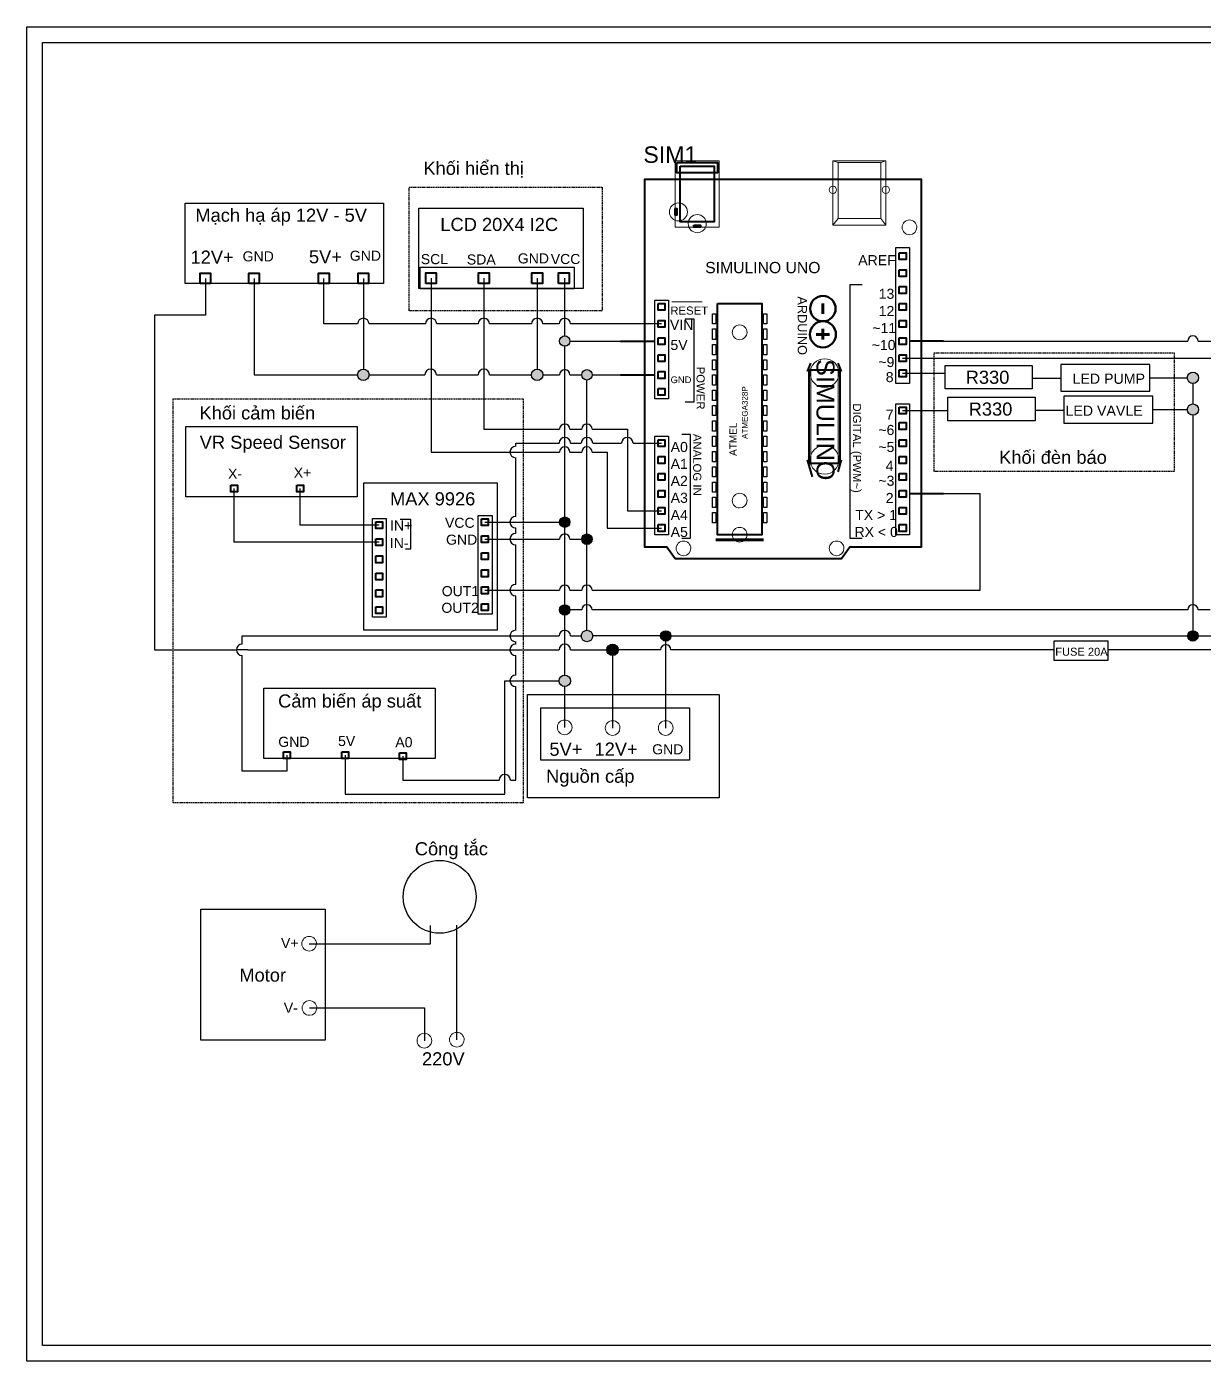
# Model space of a CAD drawing. Header units: millimetres. Extents: x 2941 to 39711, y -9887 to 8247.
# Drawn here: x 15750 to 22018, y -9527 to -2427 of the extents above; entities that cross this region are included whole.
import ezdxf

# ---------------------------------------------------------------- set-up
doc = ezdxf.new("R2010")
doc.units = ezdxf.units.MM
doc.linetypes.add('ACISOTGL', pattern=[3, 2, -1])
doc.linetypes.add('HIDDEN', pattern=[9.525, 6.35, -3.175])
doc.layers.add('AM_0', color=7, linetype='Continuous', lineweight=50)
doc.layers.add('PDF3_Geometry', color=7, linetype='Continuous')
doc.layers.add('PDF3_Text', color=7, linetype='Continuous')
doc.styles.add('PDF Arial', font='arial.ttf')
doc.styles.get("Standard").update_dxf_attribs({"font": 'arial.ttf'})

msp = doc.modelspace()

# ---------------------------------------------------------------- hatches: boundary and pattern name
h = msp.add_hatch(color=256)
h.dxf.hatch_style = 1
h.paths.add_polyline_path([(17572.3, -4278.9, 1), (17511.6, -4278.9, 1)])
h.paths.add_polyline_path([(18436.6, -4278.9, 1), (18497.4, -4278.9, 1)])
h.paths.add_polyline_path([(17452.5, -3701.1), (17645.3, -3701.1), (17645.3, -3590.9), (17452.5, -3590.9)], flags=9)
h.paths.add_polyline_path([(16882.1, -3704.4), (17074.9, -3704.4), (17074.9, -3594.2), (16882.1, -3594.2)], flags=9)
h.paths.add_polyline_path([(17230.9, -3723.7), (17441.5, -3723.7), (17441.5, -3580.2), (17230.9, -3580.2)], flags=9)
h.paths.add_polyline_path([(16594.3, -3725.9), (16858.9, -3725.9), (16858.9, -3582.4), (16594.3, -3582.4)], flags=9)
h.paths.add_polyline_path([(16623.3, -3502.9), (17571.6, -3502.9), (17571.6, -3359.4), (16623.3, -3359.4)], flags=9)
h.paths.add_polyline_path([(19160.2, -4068.9), (19311.5, -4068.9), (19311.5, -3958.6), (19160.2, -3958.6)], flags=9)
h.paths.add_polyline_path([(24447, -5961.9), (24690, -5961.9), (24690, -5851.7), (24447, -5851.7)], flags=9)
h.paths.add_polyline_path([(24768.1, -5964.5), (25077.4, -5964.5), (25077.4, -5854.3), (24768.1, -5854.3)], flags=9)
h.paths.add_polyline_path([(24593.3, -6028.3), (24822.1, -6028.3), (24822.1, -5940.9), (24593.3, -5940.9)], flags=9)
h.paths.add_polyline_path([(23116.9, -6045.5), (23345.7, -6045.5), (23345.7, -5958.1), (23116.9, -5958.1)], flags=9)
h.paths.add_polyline_path([(22891.5, -5951.1), (23134.5, -5951.1), (23134.5, -5840.9), (22891.5, -5840.9)], flags=9)
h.paths.add_polyline_path([(23336.8, -5971.9), (23646.1, -5971.9), (23646.1, -5861.7), (23336.8, -5861.7)], flags=9)
h.paths.add_polyline_path([(18489.9, -6504.2), (18995, -6504.2), (18995, -6360.7), (18489.9, -6360.7)], flags=9)
h.paths.add_polyline_path([(18346.6, -3715.4), (18539.4, -3715.4), (18539.4, -3605.2), (18346.6, -3605.2)], flags=9)
h.paths.add_polyline_path([(18525.7, -3718.6), (18710.2, -3718.6), (18710.2, -3608.4), (18525.7, -3608.4)], flags=9)
h.paths.add_polyline_path([(18076.1, -3721.2), (18256.6, -3721.2), (18256.6, -3610.9), (18076.1, -3610.9)], flags=9)
h.paths.add_polyline_path([(17830.9, -3719.2), (18003, -3719.2), (18003, -3609), (17830.9, -3609)], flags=9)
h.paths.add_polyline_path([(17927.2, -3553), (18589, -3553), (18589, -3409.6), (17927.2, -3409.6)], flags=9)
h.paths.add_polyline_path([(24881.3, -5028.6), (25143.1, -5028.6), (25143.1, -4885.2), (24881.3, -4885.2)], flags=9)
h.paths.add_polyline_path([(23289.4, -5259.2), (23518.3, -5259.2), (23518.3, -5171.8), (23289.4, -5171.8)], flags=9)
h.paths.add_polyline_path([(18510.8, -6343.6), (18721.3, -6343.6), (18721.3, -6200.2), (18510.8, -6200.2)], flags=9)
h.paths.add_polyline_path([(19061.9, -6326.7), (19254.8, -6326.7), (19254.8, -6216.5), (19061.9, -6216.5)], flags=9)
h.paths.add_polyline_path([(18744.4, -6342.8), (19009, -6342.8), (19009, -6199.4), (18744.4, -6199.4)], flags=9)
h.paths.add_polyline_path([(21008.1, -4259.8), (21221.3, -4259.8), (21221.3, -4116.3), (21008.1, -4116.3)], flags=9)
h.paths.add_polyline_path([(22482.9, -6871.3), (23331, -6871.3), (23331, -6727.9), (22482.9, -6727.9)], flags=9)
h.paths.add_polyline_path([(23772.8, -4001.8), (24607.2, -4001.8), (24607.2, -3858.4), (23772.8, -3858.4)], flags=9)
h.paths.add_polyline_path([(23777.4, -6600.1), (23891.3, -6600.1), (23891.3, -6489.9), (23777.4, -6489.9)], flags=9)
h.paths.add_polyline_path([(23433.8, -6599.3), (23566.4, -6599.3), (23566.4, -6489.1), (23433.8, -6489.1)], flags=9)
h.paths.add_polyline_path([(22867.1, -6536.6), (22968.6, -6536.6), (22968.6, -6426.4), (22867.1, -6426.4)], flags=9)
h.paths.add_polyline_path([(22570.5, -6535.1), (22690.7, -6535.1), (22690.7, -6424.9), (22570.5, -6424.9)], flags=9)
h.paths.add_polyline_path([(23773.4, -5034.9), (23972.4, -5034.9), (23972.4, -4947.5), (23773.4, -4947.5)], flags=9)
h.paths.add_polyline_path([(23773.2, -5129.5), (23982, -5129.5), (23982, -5042), (23773.2, -5042)], flags=9)
h.paths.add_polyline_path([(23778.6, -4847.6), (23948.1, -4847.6), (23948.1, -4760.2), (23778.6, -4760.2)], flags=9)
h.paths.add_polyline_path([(23773, -4935.7), (23952.3, -4935.7), (23952.3, -4848.3), (23773, -4848.3)], flags=9)
h.paths.add_polyline_path([(23771.1, -4772.8), (23963.9, -4772.8), (23963.9, -4662.5), (23771.1, -4662.5)], flags=9)
h.paths.add_polyline_path([(23776.3, -4681.9), (23960.8, -4681.9), (23960.8, -4571.6), (23776.3, -4571.6)], flags=9)
h.paths.add_polyline_path([(24217.1, -5136.4), (24331, -5136.4), (24331, -5026.2), (24217.1, -5026.2)], flags=9)
h.paths.add_polyline_path([(24216.8, -5044.5), (24349.4, -5044.5), (24349.4, -4934.2), (24216.8, -4934.2)], flags=9)
h.paths.add_polyline_path([(24218, -4772.1), (24319.5, -4772.1), (24319.5, -4661.9), (24218, -4661.9)], flags=9)
h.paths.add_polyline_path([(24217, -4684.9), (24337.2, -4684.9), (24337.2, -4574.7), (24217, -4574.7)], flags=9)
h.paths.add_polyline_path([(22846.7, -4697.1), (22948.2, -4697.1), (22948.2, -4586.8), (22846.7, -4586.8)], flags=9)
h.paths.add_polyline_path([(22844.8, -4612.8), (22965, -4612.8), (22965, -4502.5), (22844.8, -4502.5)], flags=9)
h.paths.add_polyline_path([(22818.5, -4791.9), (22969.9, -4791.9), (22969.9, -4681.6), (22818.5, -4681.6)], flags=9)
h.paths.add_polyline_path([(22775.2, -4891.6), (22968, -4891.6), (22968, -4781.4), (22775.2, -4781.4)], flags=9)
h.paths.add_polyline_path([(22498.5, -4625.4), (22654, -4625.4), (22654, -4515.2), (22498.5, -4515.2)], flags=9)
h.paths.add_polyline_path([(22492.6, -4807.7), (22685.4, -4807.7), (22685.4, -4697.5), (22492.6, -4697.5)], flags=9)
h.paths.add_polyline_path([(22501.5, -4716.9), (22686, -4716.9), (22686, -4606.7), (22501.5, -4606.7)], flags=9)
h.paths.add_polyline_path([(20853.9, -3906), (21121.2, -3906), (21121.2, -3762.5), (20853.9, -3762.5)], flags=9)
h.paths.add_polyline_path([(17158, -4855.5), (17278.2, -4855.5), (17278.2, -4745.2), (17158, -4745.2)], flags=9)
h.paths.add_polyline_path([(16808.1, -4861.2), (16909.6, -4861.2), (16909.6, -4750.9), (16808.1, -4750.9)], flags=9)
h.paths.add_polyline_path([(16653.4, -4711.6), (17467.9, -4711.6), (17467.9, -4568.2), (16653.4, -4568.2)], flags=9)
h.paths.add_polyline_path([(17940.4, -5574.1), (18166.4, -5574.1), (18166.4, -5463.9), (17940.4, -5463.9)], flags=9)
h.paths.add_polyline_path([(17942.5, -5485.4), (18168.5, -5485.4), (18168.5, -5375.1), (17942.5, -5375.1)], flags=9)
h.paths.add_polyline_path([(17964.8, -5211.7), (18157.6, -5211.7), (18157.6, -5101.5), (17964.8, -5101.5)], flags=9)
h.paths.add_polyline_path([(17962.7, -5121.8), (18147.2, -5121.8), (18147.2, -5011.6), (17962.7, -5011.6)], flags=9)
h.paths.add_polyline_path([(17662.5, -5229.7), (17788.9, -5229.7), (17788.9, -5119.4), (17662.5, -5119.4)], flags=9)
h.paths.add_polyline_path([(17663.5, -5136.4), (17808.6, -5136.4), (17808.6, -5026.1), (17663.5, -5026.1)], flags=9)
h.paths.add_polyline_path([(20137, -5170.5), (20394.3, -5170.5), (20394.3, -5060.3), (20137, -5060.3)], flags=9)
h.paths.add_polyline_path([(20144.7, -5080.7), (20393.7, -5080.7), (20393.7, -4970.4), (20144.7, -4970.4)], flags=9)
h.paths.add_polyline_path([(20306.8, -4989.9), (20375.2, -4989.9), (20375.2, -4879.7), (20306.8, -4879.7)], flags=9)
h.paths.add_polyline_path([(20266.7, -4898.3), (20378.7, -4898.3), (20378.7, -4788), (20266.7, -4788)], flags=9)
h.paths.add_polyline_path([(20308.1, -4819.1), (20376.4, -4819.1), (20376.4, -4708.9), (20308.1, -4708.9)], flags=9)
h.paths.add_polyline_path([(20266.7, -4718.6), (20378.7, -4718.6), (20378.7, -4608.3), (20266.7, -4608.3)], flags=9)
h.paths.add_polyline_path([(20266.7, -4627.8), (20378.7, -4627.8), (20378.7, -4517.6), (20266.7, -4517.6)], flags=9)
h.paths.add_polyline_path([(19342.9, -3770.8), (19986.1, -3770.8), (19986.1, -3647.4), (19342.9, -3647.4)], flags=9)
h.paths.add_polyline_path([(19164.2, -5170.5), (19282.5, -5170.5), (19282.5, -5060.3), (19164.2, -5060.3)], flags=9)
h.paths.add_polyline_path([(19164.2, -5080.7), (19282.5, -5080.7), (19282.5, -4970.5), (19164.2, -4970.5)], flags=9)
h.paths.add_polyline_path([(19164.2, -4989), (19282.5, -4989), (19282.5, -4878.8), (19164.2, -4878.8)], flags=9)
h.paths.add_polyline_path([(19164.2, -4899.2), (19282.5, -4899.2), (19282.5, -4789), (19164.2, -4789)], flags=9)
h.paths.add_polyline_path([(19164.2, -4808.5), (19282.5, -4808.5), (19282.5, -4698.2), (19164.2, -4698.2)], flags=9)
h.paths.add_polyline_path([(19164.2, -4718.6), (19282.5, -4718.6), (19282.5, -4608.3), (19164.2, -4608.3)], flags=9)
h.paths.add_polyline_path([(20305.5, -4546.9), (20373.8, -4546.9), (20373.8, -4436.7), (20305.5, -4436.7)], flags=9)
h.paths.add_polyline_path([(20306, -4346.7), (20374.3, -4346.7), (20374.3, -4236.5), (20306, -4236.5)], flags=9)
h.paths.add_polyline_path([(20266.7, -4266.6), (20378.7, -4266.6), (20378.7, -4156.4), (20266.7, -4156.4)], flags=9)
h.paths.add_polyline_path([(20231.1, -4175.9), (20384.6, -4175.9), (20384.6, -4065.6), (20231.1, -4065.6)], flags=9)
h.paths.add_polyline_path([(20234.7, -4086.1), (20388.2, -4086.1), (20388.2, -3975.8), (20234.7, -3975.8)], flags=9)
h.paths.add_polyline_path([(20263.5, -3995.3), (20373.4, -3995.3), (20373.4, -3885.1), (20263.5, -3885.1)], flags=9)
h.paths.add_polyline_path([(20263.5, -3903.6), (20373.4, -3903.6), (20373.4, -3793.4), (20263.5, -3793.4)], flags=9)
h.paths.add_polyline_path([(19165.7, -4342.5), (19294.3, -4342.5), (19294.3, -4269), (19165.7, -4269)], flags=9)
h.paths.add_polyline_path([(19160.1, -4175.9), (19278.2, -4175.9), (19278.2, -4065.6), (19160.1, -4065.6)], flags=9)
h.paths.add_polyline_path([(19160.1, -3982.3), (19383.4, -3982.3), (19383.4, -3893.1), (19160.1, -3893.1)], flags=9)
h.paths.add_polyline_path([(20162.4, -3724.8), (20388.6, -3724.8), (20388.6, -3614.6), (20162.4, -3614.6)], flags=9)
h.paths.add_polyline_path([(19005.1, -3199.2), (19335.6, -3199.2), (19335.6, -3018.1), (19005.1, -3018.1)], flags=9)
h.paths.add_polyline_path([(19604.2, -4627.6), (19604.2, -4332.2), (19541.2, -4332.2), (19541.2, -4627.6)], flags=9)
h.paths.add_polyline_path([(19549.7, -4720.2), (19549.7, -4523), (19471, -4523), (19471, -4720.2)], flags=9)
h.paths.add_polyline_path([(19274, -4582), (19274, -4933.2), (19363.2, -4933.2), (19363.2, -4582)], flags=9)
h.paths.add_polyline_path([(19291.7, -4219.8), (19291.7, -4470), (19381, -4470), (19381, -4219.8)], flags=9)
h.paths.add_polyline_path([(19828.1, -3849.6), (19828.1, -4185.7), (19927.8, -4185.7), (19927.8, -3849.6)], flags=9)
h.paths.add_polyline_path([(19902.1, -4165.7), (19902.1, -4858.5), (20098.9, -4858.5), (20098.9, -4165.7)], flags=9)
h.paths.add_polyline_path([(20124, -4415.5), (20124, -4912.8), (20213.2, -4912.8), (20213.2, -4415.5)], flags=9)
h.paths.add_polyline_path([(23416, -6424.8), (23953.3, -6424.8), (23953.3, -6281.4), (23416, -6281.4)], flags=9)
h.paths.add_polyline_path([(23822, -4525.1), (24289.4, -4525.1), (24289.4, -4264.5), (23822, -4264.5)], flags=9)
h.paths.add_polyline_path([(22517.8, -4530), (22968.6, -4530), (22968.6, -4270.2), (22517.8, -4270.2)], flags=9)
h.paths.add_polyline_path([(22562, -6407), (22991.4, -6407), (22991.4, -6263.6), (22562, -6263.6)], flags=9)
h.paths.add_polyline_path([(21403, -3911.9), (21848.6, -3911.9), (21848.6, -3768.5), (21403, -3768.5)], flags=9)
h.paths.add_polyline_path([(17659.3, -5011.7), (18148.1, -5011.7), (18148.1, -4868.3), (17659.3, -4868.3)], flags=9)
h = msp.add_hatch(color=0)
h.dxf.hatch_style = 1
h.paths.add_polyline_path([(18586, -4099.2, 1), (18641.7, -4099.2, 1)])
h.paths.add_polyline_path([(18704.4, -4278.9, 1), (18760, -4278.9, 1)])
h = msp.add_hatch(color=256)
h.dxf.hatch_style = 1
h.paths.add_polyline_path([(21987.8, -4294.6, 1), (21927, -4294.6, 1)])
h.paths.add_polyline_path([(21927, -4464, 1), (21987.8, -4464, 1)])
h = msp.add_hatch(color=256)
h.dxf.hatch_style = 1
h.paths.add_polyline_path([(18613.9, -5034.8), (18613.9, -5090.5, 0.414214), (18641.7, -5062.7, 0.414214)])
h.paths.add_polyline_path([(18613.9, -5034.8, 0.414214), (18586, -5062.7), (18613.9, -5062.7)])
h = msp.add_hatch(color=256)
h.dxf.hatch_style = 1
h.paths.add_polyline_path([(18613.9, -5062.7), (18586, -5062.7, 0.414214), (18613.9, -5090.5)])
h = msp.add_hatch(color=0)
h.dxf.hatch_style = 1
h.paths.add_polyline_path([(18760, -5153.4, 0.414214), (18732.2, -5125.6), (18732.2, -5153.4), (18732.2, -5181.3, 0.414214)])
h.paths.add_polyline_path([(18732.2, -5125.6, 0.414214), (18704.4, -5153.4), (18732.2, -5153.4)])
h.paths.add_polyline_path([(18732.2, -5153.4), (18704.4, -5153.4, 0.414214), (18732.2, -5181.3)])
h = msp.add_hatch(color=256)
h.dxf.hatch_style = 1
h.paths.add_polyline_path([(18641.7, -5529.6, 1), (18586, -5529.6, 1)])
h = msp.add_hatch(color=256)
h.dxf.hatch_style = 1
h.paths.add_polyline_path([(18583.5, -5906.7, 1), (18644.2, -5906.7, 1)])
h.paths.add_polyline_path([(18701.8, -5668.1, 1), (18762.6, -5668.1, 1)])
h = msp.add_hatch(color=256)
h.dxf.hatch_style = 1
h.paths.add_polyline_path([(19179.1, -5668.1, 1), (19123.5, -5668.1, 1)])
h = msp.add_hatch(color=0)
h.dxf.hatch_style = 1
h.paths.add_polyline_path([(21985.2, -5668.1, 1), (21929.5, -5668.1, 1)])
h = msp.add_hatch(color=256)
h.dxf.hatch_style = 1
h.paths.add_polyline_path([(18898.9, -5742.1, 1), (18838.2, -5742.1, 1)])

# ---------------------------------------------------------------- linework, layer by layer
at = {"color": 1}
for p, q in [((16701.5, -3765.9), (16701.5, -3961.8)), ((17331.8, -4008.4), (17331.8, -3765.9)), ((18613.9, -4071.3), (18613.9, -3765.2)), ((16701.5, -3961.8), (16430.6, -3961.8)), ((16430.6, -3961.8), (16430.6, -5742.1)), ((17511.6, -4008.4), (17331.8, -4008.4)), ((17872, -4008.4), (17572.3, -4008.4)), ((18152.9, -4008.4), (17932.7, -4008.4)), ((18436.6, -4008.4), (18213.7, -4008.4)), ((18583.5, -4008.4), (18497.4, -4008.4)), ((19128.5, -4008.4), (18644.2, -4008.4)), ((18641.7, -4099.2), (18911.4, -4099.2)), ((18613.9, -5501.8), (18613.9, -4127)), ((18189.4, -5062.7), (18613.9, -5062.7)), ((18704.4, -5529.6), (18641.7, -5529.6)), ((21929.5, -5529.6), (18760, -5529.6)), ((22049.2, -5529.6), (21985.2, -5529.6)), ((18613.9, -5876.3), (18613.9, -5557.5)), ((16430.6, -5742.1), (16866.5, -5742.1)), ((16927.3, -5742.1), (16866.5, -5742.1)), ((16927.3, -5742.1), (18583.5, -5742.1)), ((18644.2, -5742.1), (18838.2, -5742.1)), ((19123.5, -5742.1), (18898.9, -5742.1)), ((21218.9, -5742.1), (19179.1, -5742.1)), ((23112.1, -5742.1), (21503.9, -5742.1)), ((18868.5, -5772.4), (18868.5, -6157.9)), ((18294.4, -6510.2), (18294.4, -5906.7)), ((18294.4, -5906.7), (18583.5, -5906.7)), ((18613.9, -6154.6), (18613.9, -5937)), ((17445, -6302.3), (17445, -6510.2)), ((17445, -6510.2), (18294.4, -6510.2)), ((17899, -7305.5), (17899, -7208.4)), ((18039.7, -7816.2), (18039.7, -7206)), ((17253.7, -7305.5), (17899, -7305.5))]:
    msp.add_line(p, q, dxfattribs=at)
for p, q in [((16960.4, -3765.9), (16960.4, -4278.9)), ((17542, -3765.9), (17542, -4248.5)), ((16960.4, -4278.9), (17511.6, -4278.9)), ((17572.3, -4278.9), (17870.1, -4278.9)), ((17930.8, -4278.9), (18152.9, -4278.9)), ((18213.7, -4278.9), (18436.6, -4278.9)), ((20412.3, -4270.9), (20637.9, -4270.9)), ((21727.5, -4294.6), (21927, -4294.6)), ((20412.3, -4469.3), (20653.7, -4469.3)), ((21743.3, -4464), (21927, -4464)), ((21957.4, -4792.8), (21957.4, -4853.5)), ((17794.1, -5048.9), (17738.3, -5048.9)), ((17794.1, -5204.8), (17794.1, -5048.9)), ((17767, -5204.8), (17794.1, -5204.8)), ((16896.9, -5711.7), (16896.9, -5668.1)), ((16896.9, -5668.1), (18583.5, -5668.1)), ((18644.2, -5668.1), (18701.8, -5668.1)), ((16896.9, -6387.2), (16896.9, -5772.4)), ((17135.1, -6302.3), (17135.1, -6387.2)), ((17135.1, -6387.2), (16896.9, -6387.2)), ((17255.3, -7647), (17866.8, -7647)), ((17866.8, -7647), (17866.8, -7821))]:
    msp.add_line(p, q)
at = {"color": 30}
for p, q in [((17902.4, -3765), (17902.4, -4689.7)), ((18183.3, -3765), (18183.3, -4568.7)), ((18183.3, -4568.7), (18586, -4568.7)), ((18641.7, -4568.7), (18704.4, -4568.7)), ((18760, -4568.7), (18947.2, -4568.7)), ((18947.2, -4568.7), (18947.2, -5003.1)), ((17902.4, -4689.7), (18586, -4689.7)), ((18641.7, -4689.7), (18704.4, -4689.7)), ((18760, -4689.7), (18839.5, -4689.7)), ((18839.5, -4689.7), (18839.5, -5093.8)), ((18947.2, -5003.1), (19128.5, -5003.1)), ((18839.5, -5093.8), (19128.5, -5093.8))]:
    msp.add_line(p, q, dxfattribs=at)
at = {"color": 0}
for p, q in [((18467, -3765), (18467, -4248.5)), ((18497.4, -4278.9), (18586, -4278.9)), ((18641.7, -4278.9), (18704.4, -4278.9)), ((18732.2, -5153.4), (18732.2, -4306.7)), ((18760, -4278.9), (18911.4, -4278.9)), ((21957.4, -4325), (21957.4, -4433.6)), ((21957.4, -4494.3), (21957.4, -4792.8)), ((21957.4, -4853.5), (21957.4, -5640.3)), ((18189.4, -5153.4), (18586, -5153.4)), ((18641.7, -5153.4), (18732.2, -5153.4)), ((18732.2, -5637.8), (18732.2, -5153.4)), ((19123.5, -5668.1), (18762.6, -5668.1)), ((19179.1, -5668.1), (21929.5, -5668.1)), ((21985.2, -5668.1), (22183.1, -5668.1)), ((19151.3, -6157.9), (19151.3, -5696))]:
    msp.add_line(p, q, dxfattribs=at)
at = {"color": 3}
for p, q in [((20630.2, -4099.2), (21929.5, -4099.2)), ((21985.2, -4099.2), (23446.8, -4099.2)), ((18352.8, -4659.3), (18352.8, -4641.9)), ((18352.8, -4641.9), (18583.5, -4641.9)), ((18644.2, -4641.9), (18701.8, -4641.9)), ((18762.6, -4641.9), (18916.8, -4641.9)), ((18977.5, -4641.9), (19128.5, -4641.9)), ((18352.8, -5032.3), (18352.8, -4720.1)), ((18352.8, -5123.1), (18352.8, -5093.1)), ((18352.8, -5394.4), (18352.8, -5183.8)), ((18352.8, -5637.8), (18352.8, -5455.1)), ((18352.8, -5711.7), (18352.8, -5698.5)), ((18352.8, -5876.3), (18352.8, -5772.4)), ((18352.8, -6435.4), (18352.8, -5937)), ((17752.7, -6306.8), (17752.7, -6435.4)), ((17752.7, -6435.4), (18264, -6435.4)), ((18324.8, -6435.4), (18352.8, -6435.4))]:
    msp.add_line(p, q, dxfattribs=at)
at = {"color": 5}
msp.add_line((20412.3, -4189.9), (22280.6, -4189.9), dxfattribs=at)
at = {"color": 2}
for p, q in [((21101.1, -4297.2), (21254.1, -4297.2)), ((21116.9, -4466.5), (21269.9, -4466.5)), ((16853.8, -5169.7), (16853.8, -4882.9)), ((17206.4, -5079), (17206.4, -4882.9)), ((20825.6, -4912.3), (20630.2, -4912.3)), ((20825.6, -5424.8), (20825.6, -4912.3)), ((17626.5, -5079), (17206.4, -5079)), ((17626.5, -5169.7), (16853.8, -5169.7)), ((18189.4, -5424.8), (18586, -5424.8)), ((18641.7, -5424.8), (18704.4, -5424.8)), ((18760, -5424.8), (20825.6, -5424.8))]:
    msp.add_line(p, q, dxfattribs=at)
at = {"linetype": 'HIDDEN'}
for points in [[(17786.5, -3280.7), (18813.2, -3280.7), (18813.2, -3938.4), (17786.5, -3938.4)], [(20579.4, -4161.1), (21856.9, -4161.1), (21856.9, -4793), (20579.4, -4793)], [(16530.4, -4405.9), (18392.7, -4405.9), (18392.7, -6555.2), (16530.4, -6555.2)]]:
    msp.add_lwpolyline(points, close=True, dxfattribs=at)
for points in [[(16593.6, -3366.5), (17648.5, -3366.5), (17648.5, -3793.7), (16593.6, -3793.7)], [(17836.7, -3392.3), (18712, -3392.3), (18712, -3819.5), (17836.7, -3819.5)], [(20637.9, -4229), (21101.1, -4229), (21101.1, -4353.5), (20637.9, -4353.5)], [(21727.5, -4223.2), (21254.1, -4223.2), (21254.1, -4366), (21727.5, -4366)], [(20653.7, -4398.4), (21116.9, -4398.4), (21116.9, -4522.8), (20653.7, -4522.8)], [(21743.3, -4392.6), (21269.9, -4392.6), (21269.9, -4535.4), (21743.3, -4535.4)], [(16598, -4554), (17509.1, -4554), (17509.1, -4928.8), (16598, -4928.8)], [(17545.2, -4852.9), (18253.6, -4852.9), (18253.6, -5636.7), (17545.2, -5636.7)], [(21218.9, -5693.2), (21503.9, -5693.2), (21503.9, -5798.8), (21218.9, -5798.8)], [(17012.5, -5945.4), (17923.7, -5945.4), (17923.7, -6320.1), (17012.5, -6320.1)], [(18487.5, -6050.8), (19277.6, -6050.8), (19277.6, -6329.3), (18487.5, -6329.3)], [(16676.4, -7121.3), (17339.4, -7121.3), (17339.4, -7817.5), (16676.4, -7817.5)]]:
    msp.add_lwpolyline(points, close=True)
at = {"linetype": 'ACISOTGL'}
msp.add_lwpolyline([(18415, -5979), (19435.7, -5979), (19435.7, -6529.8), (18415, -6529.8)], close=True, dxfattribs=at)
for centre, radius in [((18613.9, -4099.2), 27.8), ((17542, -4278.9), 30.4), ((18467, -4278.9), 30.4), ((21957.4, -4294.6), 30.4), ((21957.4, -4464), 30.4), ((18613.9, -5062.7), 27.8), ((18613.9, -5529.6), 27.8), ((18732.2, -5668.1), 30.4), ((19151.3, -5668.1), 27.8), ((18868.5, -5742.1), 30.4), ((18613.9, -5906.7), 30.4), ((17948, -7055.7), 193.7)]:
    msp.add_circle(centre, radius)
at = {"color": 0}
for centre in [(18732.2, -4278.9), (18732.2, -5153.4), (21957.4, -5668.1)]:
    msp.add_circle(centre, 27.8, dxfattribs=at)
at = {"color": 1}
for centre, radius in [((17542, -4008.4), 30.4), ((17902.4, -4008.4), 30.4), ((18183.3, -4008.4), 30.4), ((18467, -4008.4), 30.4), ((18613.9, -4008.4), 30.4), ((18732.2, -5529.6), 27.8), ((21957.4, -5529.6), 27.8), ((18613.9, -5742.1), 30.4), ((19151.3, -5742.1), 27.8)]:
    msp.add_arc(centre, radius, 0, 180, dxfattribs=at)
at = {"color": 3}
for centre, radius, start, end in [((21957.4, -4099.2), 27.8, 0, 180), ((18613.9, -4641.9), 30.4, 0, 180), ((18732.2, -4641.9), 30.4, 0, 180), ((18947.2, -4641.9), 30.4, 0, 180), ((18352.8, -4689.7), 30.4, 90, 270), ((18352.8, -5062.7), 30.4, 90, 270), ((18352.8, -5153.4), 30.4, 90, 270), ((18352.8, -5424.8), 30.4, 90, 270), ((18352.8, -5668.1), 30.4, 90, 270), ((18352.8, -5742.1), 30.4, 90, 270), ((18352.8, -5906.7), 30.4, 90, 270), ((18294.4, -6435.4), 30.4, 0, 180)]:
    msp.add_arc(centre, radius, start, end, dxfattribs=at)
for centre, start, end in [((17900.4, -4278.9), 0, 180), ((18183.3, -4278.9), 0, 180), ((18613.9, -5668.1), 0, 180), ((16896.9, -5742.1), 90, 270)]:
    msp.add_arc(centre, 30.4, start, end)
at = {"color": 0}
for centre in [(18613.9, -4278.9), (18613.9, -5153.4)]:
    msp.add_arc(centre, 27.8, 0, 180, dxfattribs=at)
at = {"color": 30}
for centre in [(18613.9, -4568.7), (18732.2, -4568.7), (18613.9, -4689.7), (18732.2, -4689.7)]:
    msp.add_arc(centre, 27.8, 0, 180, dxfattribs=at)
at = {"color": 2}
for centre in [(18613.9, -5424.8), (18732.2, -5424.8)]:
    msp.add_arc(centre, 27.8, 0, 180, dxfattribs=at)
at = {"layer": 'AM_0', "lineweight": -2, "ltscale": 0.01}
for points in [[(15750.1, -9526.7), (15750.1, -2427), (25787.7, -2427), (25787.7, -9526.7), (15750.1, -9526.7)], [(15834.6, -9442.3), (15834.6, -2511.4), (25703.3, -2511.4), (25703.3, -9442.3)]]:
    msp.add_lwpolyline(points, close=True, dxfattribs=at)
at = {"layer": 'PDF3_Geometry', "lineweight": 15}
for points in [[(19201.4, -3140.1), (19436.3, -3140.1), (19436.3, -3494.2), (19201.4, -3494.2)], [(20041.3, -3140.1), (20322.4, -3140.1), (20322.4, -3483.5), (20041.3, -3483.5)], [(20069.7, -3149), (20295.7, -3149), (20295.7, -3448), (20069.7, -3448)]]:
    msp.add_lwpolyline(points, close=True, dxfattribs=at)
at = {"layer": 'PDF3_Geometry', "lineweight": 40}
for points in [[(19210.3, -3149), (19427.4, -3149), (19427.4, -3204.2), (19210.3, -3204.2)], [(19228.1, -3168.6), (19409.6, -3168.6), (19409.6, -3465.7), (19228.1, -3465.7)], [(19037.7, -3257.6), (19037.7, -5193.5), (19157, -5193.5), (19201.4, -5255.7), (20087.5, -5255.7), (20132, -5193.5), (20512.8, -5193.5), (20512.8, -3239.8), (19037.7, -3239.8)], [(19201.4, -3394.6), (19210.3, -3394.6), (19210.3, -3430.2), (19201.4, -3430.2)], [(19301.1, -3483.5), (19336.7, -3483.5), (19336.7, -3494.2), (19301.1, -3494.2)], [(20393.6, -3629.4), (20431, -3629.4), (20431, -3665), (20393.6, -3665)], [(16673.7, -3793.7), (16673.7, -3738.1), (16729.3, -3738.1), (16729.3, -3793.7)], [(16932.5, -3793.7), (16932.5, -3738.1), (16988.2, -3738.1), (16988.2, -3793.7)], [(17304, -3793.7), (17304, -3738.1), (17359.6, -3738.1), (17359.6, -3793.7)], [(17514.2, -3793.7), (17514.2, -3738.1), (17569.8, -3738.1), (17569.8, -3793.7)], [(17874.6, -3792.8), (17874.6, -3737.2), (17930.2, -3737.2), (17930.2, -3792.8)], [(18155.5, -3792.8), (18155.5, -3737.2), (18211.1, -3737.2), (18211.1, -3792.8)], [(18439.2, -3792.8), (18439.2, -3737.2), (18494.8, -3737.2), (18494.8, -3792.8)], [(18581, -3792.8), (18581, -3737.2), (18636.7, -3737.2), (18636.7, -3792.8)], [(20393.6, -3720.2), (20431, -3720.2), (20431, -3755.8), (20393.6, -3755.8)], [(20393.6, -3809.2), (20431, -3809.2), (20431, -3846.5), (20393.6, -3846.5)], [(19110.7, -3899.9), (19146.3, -3899.9), (19146.3, -3935.5), (19110.7, -3935.5)], [(19427.4, -3899.9), (19662.3, -3899.9), (19662.3, -5129.4), (19427.4, -5129.4)], [(20393.6, -3899.9), (20431, -3899.9), (20431, -3935.5), (20393.6, -3935.5)], [(19110.7, -3990.6), (19146.3, -3990.6), (19146.3, -4026.2), (19110.7, -4026.2)], [(20393.6, -3990.6), (20431, -3990.6), (20431, -4026.2), (20393.6, -4026.2)], [(19110.7, -4081.4), (19146.3, -4081.4), (19146.3, -4117), (19110.7, -4117)], [(20393.6, -4081.4), (20431, -4081.4), (20431, -4117), (20393.6, -4117)], [(19110.7, -4172.1), (19146.3, -4172.1), (19146.3, -4207.7), (19110.7, -4207.7)], [(20393.6, -4172.1), (20431, -4172.1), (20431, -4207.7), (20393.6, -4207.7)], [(19914.9, -4252.2), (20078.6, -4252.2), (20078.6, -4750.4), (19914.9, -4750.4)], [(20393.6, -4252.2), (20431, -4252.2), (20431, -4289.6), (20393.6, -4289.6)], [(19110.7, -4261.1), (19146.3, -4261.1), (19146.3, -4298.5), (19110.7, -4298.5)], [(19110.7, -4351.8), (19146.3, -4351.8), (19146.3, -4387.4), (19110.7, -4387.4)], [(20393.6, -4451.5), (20431, -4451.5), (20431, -4487.1), (20393.6, -4487.1)], [(20393.6, -4533.3), (20431, -4533.3), (20431, -4568.9), (20393.6, -4568.9)], [(19110.7, -4624.1), (19146.3, -4624.1), (19146.3, -4659.7), (19110.7, -4659.7)], [(20393.6, -4624.1), (20431, -4624.1), (20431, -4659.7), (20393.6, -4659.7)], [(19110.7, -4713.1), (19146.3, -4713.1), (19146.3, -4750.4), (19110.7, -4750.4)], [(20393.6, -4713.1), (20431, -4713.1), (20431, -4750.4), (20393.6, -4750.4)], [(19110.7, -4803.8), (19146.3, -4803.8), (19146.3, -4839.4), (19110.7, -4839.4)], [(20393.6, -4803.8), (20431, -4803.8), (20431, -4839.4), (20393.6, -4839.4)], [(16836, -4865.2), (16871.5, -4865.2), (16871.5, -4900.7), (16836, -4900.7)], [(17188.6, -4865.2), (17224.2, -4865.2), (17224.2, -4900.7), (17188.6, -4900.7)], [(19110.7, -4894.5), (19146.3, -4894.5), (19146.3, -4930.1), (19110.7, -4930.1)], [(20393.6, -4894.5), (20431, -4894.5), (20431, -4930.1), (20393.6, -4930.1)], [(19110.7, -4985.3), (19146.3, -4985.3), (19146.3, -5020.9), (19110.7, -5020.9)], [(20393.6, -4985.3), (20431, -4985.3), (20431, -5020.9), (20393.6, -5020.9)], [(17608.7, -5061.2), (17644.3, -5061.2), (17644.3, -5096.8), (17608.7, -5096.8)], [(18171.6, -5044.9), (18207.2, -5044.9), (18207.2, -5080.5), (18171.6, -5080.5)], [(19110.7, -5076), (19146.3, -5076), (19146.3, -5111.6), (19110.7, -5111.6)], [(20393.6, -5076), (20431, -5076), (20431, -5111.6), (20393.6, -5111.6)], [(17608.7, -5151.9), (17644.3, -5151.9), (17644.3, -5187.5), (17608.7, -5187.5)], [(18171.6, -5135.6), (18207.2, -5135.6), (18207.2, -5171.2), (18171.6, -5171.2)], [(17608.7, -5242.7), (17644.3, -5242.7), (17644.3, -5278.3), (17608.7, -5278.3)], [(18171.6, -5226.4), (18207.2, -5226.4), (18207.2, -5262), (18171.6, -5262)], [(18171.6, -5317.1), (18207.2, -5317.1), (18207.2, -5352.7), (18171.6, -5352.7)], [(17608.7, -5333.4), (17644.3, -5333.4), (17644.3, -5369), (17608.7, -5369)], [(17608.7, -5422.4), (17644.3, -5422.4), (17644.3, -5459.7), (17608.7, -5459.7)], [(18171.6, -5406.1), (18207.2, -5406.1), (18207.2, -5443.5), (18171.6, -5443.5)], [(17608.7, -5513.1), (17644.3, -5513.1), (17644.3, -5548.7), (17608.7, -5548.7)], [(18171.6, -5496.8), (18207.2, -5496.8), (18207.2, -5532.4), (18171.6, -5532.4)], [(17117.3, -6284.6), (17152.9, -6284.6), (17152.9, -6320.1), (17117.3, -6320.1)], [(17427.2, -6284.6), (17462.8, -6284.6), (17462.8, -6320.1), (17427.2, -6320.1)], [(17734.9, -6289), (17770.5, -6289), (17770.5, -6324.6), (17734.9, -6324.6)]]:
    msp.add_lwpolyline(points, close=True, dxfattribs=at)
at = {"layer": 'PDF3_Geometry', "lineweight": 5}
for points in [[(20069.7, -3149), (20041.3, -3140.1)], [(20295.7, -3149), (20322.4, -3140.1)], [(20041.3, -3483.5), (20069.7, -3448)], [(20295.7, -3448), (20322.4, -3483.5)]]:
    msp.add_lwpolyline(points, dxfattribs=at)
at = {"layer": 'PDF3_Geometry', "lineweight": 0}
for points in [[(20041.3, -3275.4, 0.414214), (20021.7, -3294.9, 0.414214), (20041.3, -3314.5, 0.414213), (20060.9, -3294.9, 0.414214)], [(20322.4, -3275.4, 0.414214), (20302.8, -3294.9, 0.414214), (20322.4, -3314.5, 0.414213), (20342, -3294.9, 0.414214)], [(19219.2, -3364.3, 0.414214), (19171.2, -3412.4, 0.414213), (19219.2, -3460.4, 0.414213), (19267.3, -3412.4, 0.414213)], [(19318.9, -3426.6, 0.414214), (19270.8, -3474.6, 0.414213), (19318.9, -3522.7, 0.414213), (19366.9, -3474.6, 0.414213)], [(20448.7, -3455.1, 0.414214), (20409.6, -3494.2, 0.414214), (20448.7, -3533.4, 0.414213), (20487.9, -3494.2, 0.414214)], [(19544.9, -4013.8, 0.414214), (19505.7, -4052.9, 0.414214), (19544.9, -4092.1, 0.414213), (19584, -4052.9, 0.414214)], [(19996.8, -4193.5, 0.414214), (19920.3, -4270, 0.414214), (19996.8, -4346.5, 0.414213), (20073.3, -4270, 0.414214)], [(19996.8, -4654.3, 0.414214), (19920.3, -4730.8, 0.414214), (19996.8, -4807.4, 0.414213), (20073.3, -4730.8, 0.414214)], [(19544.9, -4908.8, 0.414214), (19505.7, -4947.9, 0.414214), (19544.9, -4987.1, 0.414213), (19584, -4947.9, 0.414214)], [(19544.9, -5090.3, 0.414214), (19505.7, -5129.4, 0.414214), (19544.9, -5168.6, 0.414213), (19584, -5129.4, 0.414214)], [(19245.9, -5163.2, 0.414214), (19206.8, -5202.4, 0.414214), (19245.9, -5241.5, 0.414213), (19285.1, -5202.4, 0.414214)], [(20060.9, -5163.2, 0.414214), (20021.7, -5202.4, 0.414214), (20060.9, -5241.5, 0.414213), (20100, -5202.4, 0.414214)], [(18613.9, -6115.4, 0.414214), (18574.7, -6154.6, 0.414214), (18613.9, -6193.7, 0.414213), (18653, -6154.6, 0.414214)], [(18868.5, -6118.8, 0.414214), (18829.4, -6157.9, 0.414214), (18868.5, -6197.1, 0.414213), (18907.7, -6157.9, 0.414214)], [(19151.3, -6118.8, 0.414214), (19112.2, -6157.9, 0.414214), (19151.3, -6197.1, 0.414213), (19190.4, -6157.9, 0.414214)], [(17253.7, -7266.3, 0.414214), (17214.6, -7305.5, 0.414214), (17253.7, -7344.6, 0.414213), (17292.9, -7305.5, 0.414214)], [(17255.3, -7607.9, 0.414214), (17216.1, -7647, 0.414214), (17255.3, -7686.1, 0.414213), (17294.4, -7647, 0.414214)], [(17866.8, -7781.8, 0.414214), (17827.6, -7821, 0.414214), (17866.8, -7860.1, 0.414213), (17905.9, -7821, 0.414214)], [(18039.7, -7777.1, 0.414214), (18000.6, -7816.2, 0.414214), (18039.7, -7855.4, 0.414213), (18078.8, -7816.2, 0.414214)]]:
    msp.add_lwpolyline(points, format="xyb", close=True, dxfattribs=at)
at = {"layer": 'PDF3_Geometry', "lineweight": 25}
for points in [[(20375.8, -3601), (20448.7, -3601), (20448.7, -4325.2), (20375.8, -4325.2)], [(17844, -3820.6), (17844, -3706.6), (18664.5, -3706.6), (18664.5, -3820.6)], [(19092.9, -3882.1), (19165.9, -3882.1), (19165.9, -4407), (19092.9, -4407)], [(19400.7, -3955.1), (19418.5, -3955.1), (19418.5, -4008.4), (19400.7, -4008.4)], [(19671.2, -3955.1), (19689, -3955.1), (19689, -4008.4), (19671.2, -4008.4)], [(19400.7, -4035.1), (19418.5, -4035.1), (19418.5, -4090.3), (19400.7, -4090.3)], [(19671.2, -4035.1), (19689, -4035.1), (19689, -4090.3), (19671.2, -4090.3)], [(19400.7, -4117), (19418.5, -4117), (19418.5, -4172.1), (19400.7, -4172.1)], [(19671.2, -4117), (19689, -4117), (19689, -4172.1), (19671.2, -4172.1)], [(19400.7, -4198.8), (19418.5, -4198.8), (19418.5, -4252.2), (19400.7, -4252.2)], [(19671.2, -4198.8), (19689, -4198.8), (19689, -4252.2), (19671.2, -4252.2)], [(19400.7, -4278.9), (19418.5, -4278.9), (19418.5, -4334.1), (19400.7, -4334.1)], [(19671.2, -4278.9), (19689, -4278.9), (19689, -4334.1), (19671.2, -4334.1)], [(19400.7, -4360.7), (19418.5, -4360.7), (19418.5, -4415.9), (19400.7, -4415.9)], [(19671.2, -4360.7), (19689, -4360.7), (19689, -4415.9), (19671.2, -4415.9)], [(19400.7, -4442.6), (19418.5, -4442.6), (19418.5, -4496), (19400.7, -4496)], [(19671.2, -4442.6), (19689, -4442.6), (19689, -4496), (19671.2, -4496)], [(20375.8, -4433.7), (20448.7, -4433.7), (20448.7, -5129.4), (20375.8, -5129.4)], [(19400.7, -4524.4), (19418.5, -4524.4), (19418.5, -4577.8), (19400.7, -4577.8)], [(19671.2, -4524.4), (19689, -4524.4), (19689, -4577.8), (19671.2, -4577.8)], [(19092.9, -4604.5), (19165.9, -4604.5), (19165.9, -5129.4), (19092.9, -5129.4)], [(19400.7, -4604.5), (19418.5, -4604.5), (19418.5, -4659.7), (19400.7, -4659.7)], [(19671.2, -4604.5), (19689, -4604.5), (19689, -4659.7), (19671.2, -4659.7)], [(19400.7, -4686.4), (19418.5, -4686.4), (19418.5, -4741.5), (19400.7, -4741.5)], [(19671.2, -4686.4), (19689, -4686.4), (19689, -4741.5), (19671.2, -4741.5)], [(19400.7, -4768.2), (19418.5, -4768.2), (19418.5, -4821.6), (19400.7, -4821.6)], [(19671.2, -4768.2), (19689, -4768.2), (19689, -4821.6), (19671.2, -4821.6)], [(19400.7, -4850.1), (19418.5, -4850.1), (19418.5, -4903.4), (19400.7, -4903.4)], [(19671.2, -4850.1), (19689, -4850.1), (19689, -4903.4), (19671.2, -4903.4)], [(19400.7, -4930.1), (19418.5, -4930.1), (19418.5, -4985.3), (19400.7, -4985.3)], [(19671.2, -4930.1), (19689, -4930.1), (19689, -4985.3), (19671.2, -4985.3)], [(18153.8, -5027.1), (18226.8, -5027.1), (18226.8, -5552), (18153.8, -5552)], [(19400.7, -5012), (19418.5, -5012), (19418.5, -5065.4), (19400.7, -5065.4)], [(19671.2, -5012), (19689, -5012), (19689, -5065.4), (19671.2, -5065.4)], [(17590.9, -5043.4), (17663.8, -5043.4), (17663.8, -5568.3), (17590.9, -5568.3)]]:
    msp.add_lwpolyline(points, close=True, dxfattribs=at)
for points in [[(20196.1, -3800.3), (20132, -3800.3), (20132, -5147.2), (20196.1, -5147.2)], [(19254.8, -3981.8), (19301.1, -3981.8), (19301.1, -4424.8), (19254.8, -4424.8)], [(19237, -5147.2), (19283.3, -5147.2), (19283.3, -4595.6), (19237, -4595.6)]]:
    msp.add_lwpolyline(points, dxfattribs=at)
at = {"layer": 'PDF3_Geometry', "lineweight": 15}
msp.add_lwpolyline([(19345.6, -3891), (19183.6, -3891)], dxfattribs=at)
at = {"layer": 'PDF3_Geometry', "lineweight": 50}
for points in [[(19987.9, -3859, 0.414214), (19920.3, -3926.6, 0.414214), (19987.9, -3994.2, 0.414214), (20055.5, -3926.6, 0.414214)], [(19987.9, -3994.2, 0.414214), (19918.5, -4063.6, 0.414214), (19987.9, -4133, 0.414213), (20057.3, -4063.6, 0.414214)]]:
    msp.add_lwpolyline(points, format="xyb", close=True, dxfattribs=at)
at = {"layer": 'PDF3_Geometry', "lineweight": 60}
for points in [[(19987.9, -3955.1), (19987.9, -3899.9)], [(19987.9, -4035.1), (19987.9, -4090.3)], [(19952.3, -4063.6), (20023.5, -4063.6)]]:
    msp.add_lwpolyline(points, dxfattribs=at)
at = {"layer": 'PDF3_Geometry', "color": 1, "lineweight": 40}
msp.add_lwpolyline([(18911.4, -4099.2), (19092.9, -4099.2)], dxfattribs=at)
at = {"layer": 'PDF3_Geometry', "color": 3, "lineweight": 40}
msp.add_lwpolyline([(20630.2, -4099.2), (20448.7, -4099.2)], dxfattribs=at)
at = {"layer": 'PDF3_Geometry', "lineweight": 40}
for points in [[(19906.1, -4261.1), (19923.8, -4216.6)], [(20087.5, -4261.1), (20069.7, -4216.6)], [(19932.7, -4821.6), (19906.1, -4730.8)], [(20069.7, -4794.9), (20087.5, -4730.8)]]:
    msp.add_lwpolyline(points, dxfattribs=at)
at = {"layer": 'PDF3_Geometry', "color": 7, "lineweight": 0, "true_color": 0xffffff}
for points in [[(19996.8, -4193.5, 0.414214), (19920.3, -4270, 0.414214), (19996.8, -4346.5, 0.414213), (20073.3, -4270, 0.414214)], [(19996.8, -4654.3, 0.414214), (19920.3, -4730.8, 0.414214), (19996.8, -4807.4, 0.414213), (20073.3, -4730.8, 0.414214)]]:
    msp.add_lwpolyline(points, format="xyb", close=True, dxfattribs=at)
for points in [[(19923.8, -4759.3), (19923.8, -4243.3)], [(20069.7, -4243.3), (20069.7, -4759.3)]]:
    msp.add_lwpolyline(points, dxfattribs=at)
at = {"layer": 'PDF3_Geometry', "lineweight": 0}
for points in [[(19923.8, -4759.3), (19923.8, -4243.3)], [(20069.7, -4243.3), (20069.7, -4759.3)]]:
    msp.add_lwpolyline(points, dxfattribs=at)
at = {"layer": 'PDF3_Geometry', "color": 0, "lineweight": 40}
msp.add_lwpolyline([(18911.4, -4278.9), (19092.9, -4278.9)], dxfattribs=at)
at = {"layer": 'PDF3_Geometry', "color": 2, "lineweight": 40}
msp.add_lwpolyline([(20630.2, -4912.3), (20448.7, -4912.3)], dxfattribs=at)
at = {"layer": 'PDF3_Geometry', "lineweight": 120}
msp.add_lwpolyline([(19418.5, -5156.1), (19671.2, -5156.1)], dxfattribs=at)

# ---------------------------------------------------------------- texts
at = {"attachment_point": 1}
for s, width, gutter_width, insert, char_height in [('{\\fArial|b0|i0|c163|p34;Khối hiển thị}', 919.928, 348, (17861.5, -3145.4), 69.607), ('{\\fArial|b0|i0|c163|p34;Mạch hạ áp 12V - 5V}', 957.687, 348, (16647.9, -3394.9), 69.607), ('{\\fArial|b0|i0|c163|p34;LCD 20X4 I2C}', 957.687, 348, (17951.7, -3444.2), 69.607), ('{\\fArial|b0|i0|c163|p34;12V+}', 703.419, 348, (16622.2, -3618), 69.607), ('{\\fArial|b0|i0|c163|p34;5V+}', 703.419, 348, (17252.4, -3616.1), 69.607), ('{\\fArial|b0|i0|c163|p34;R330}', 703.419, 348, (20748, -4257), 69.607), ('{\\fArial|b0|i0|c163|p34;LED PUMP}', 735.951, 270.5, (21316.1, -4272.6), 54.102), ('{\\fArial|b0|i0|c163|p34;Khối cảm biến}', 919.928, 348, (16669.9, -4446.8), 69.607), ('{\\fArial|b0|i0|c163|p34;R330}', 703.419, 348, (20763.8, -4426.3), 69.607), ('{\\fArial|b0|i0|c163|p34;LED VAVLE}', 735.951, 270.5, (21278.8, -4442.9), 54.102), ('{\\fArial|b0|i0|c163|p34;VR Speed Sensor}', 957.687, 348, (16671.2, -4602.8), 69.607), ('{\\fArial|b0|i0|c163|p34;Khối đèn báo}', 919.928, 348, (20925.9, -4682.8), 69.607), ('{\\fArial|b0|i0|c163|p34;MAX 9926}', 703.419, 348, (17683.9, -4903.8), 69.607), ('{\\fArial|b0|i0|c163|p34;FUSE 20A}', 575.251, 211.4, (21224.4, -5730.8), 42.288), ('Cảm biến áp suất', 957.687, 348, (17088.4, -5979.1), 69.607), ('{\\fArial|b0|i0|c163|p34;5V+}', 703.419, 348, (18532.2, -6236), 69.607), ('{\\fArial|b0|i0|c163|p34;12V+}', 703.419, 348, (18772.4, -6234.9), 69.607), ('{\\fArial|b0|i0|c163|p34;Nguồn cấp}', 919.928, 348, (18514.7, -6379.4), 69.607), ('Công tắc', 919.928, 348, (17816, -6765.4), 69.61), ('Motor ', 919.928, 348, (16882, -7437.3), 69.61), ('220V', 919.928, 348, (17854.2, -7882.8), 69.61)]:
    msp.add_mtext_dynamic_manual_height_columns(s, width=width, gutter_width=gutter_width, heights=[0], dxfattribs=dict(at, insert=insert, char_height=char_height))
at = {"layer": 'PDF3_Text', "attachment_point": 7, "style": 'PDF Arial'}
for s, insert, char_height in [('SIM1', (19032.5, -3152.7), 87.88), ('SIMULINO UNO', (19361.6, -3739.1), 59.863), ('AREF', (20175.9, -3695.6), 53.49), ('13', (20285, -3875.4), 53.49), ('RESET', (19175.6, -3959.4), 43.3), ('12', (20285, -3966.1), 53.49), ('~11', (20251.2, -4056.8), 53.49), ('5V', (19176.5, -4147.6), 53.49), ('~10', (20247.7, -4147.6), 53.49), ('~9', (20283.3, -4238.3), 53.49), ('GND', (19177.3, -4323.6), 35.66), ('8', (20322.4, -4318.4), 53.5), ('7', (20322.4, -4517.7), 53.5), ('~6', (20283.3, -4599.5), 53.49), ('A0', (19177.7, -4690.3), 53.49), ('~5', (20283.3, -4690.3), 53.49), ('A1', (19177.7, -4779.2), 53.49), ('4', (20322.4, -4789.9), 53.5), ('A2', (19177.7, -4870), 53.49), ('~3', (20283.3, -4870), 53.49), ('A3', (19177.7, -4960.7), 53.49), ('2', (20322.4, -4960.7), 53.5), ('A4', (19177.7, -5051.5), 53.49), ('TX > 1', (20159.9, -5051.5), 53.49), ('A5', (19177.7, -5142.2), 53.49), ('RX < 0', (20156.3, -5142.2), 53.49), ('5V', (17407.5, -6254.5), 53.49), ('A0', (17712.1, -6260.8), 53.49)]:
    msp.add_mtext(s, dxfattribs=dict(at, insert=insert, char_height=char_height))
at = {"layer": 'PDF3_Text', "char_height": 53.494, "width": 186.16, "attachment_point": 7, "style": 'PDF Arial'}
for s, insert in [('{\\fArial|b0|i0|c163|p34;GND}', (17469.8, -3672.8)), ('{\\fArial|b0|i0|c163|p34;GND}', (16899.5, -3676.1)), ('{\\fArial|b0|i0|c163|p34;SCL}', (17847.6, -3690.9)), ('{\\fArial|b0|i0|c163|p34;SDA}', (18092.8, -3692.9)), ('{\\fArial|b0|i0|c163|p34;GND}', (18363.9, -3687.1)), ('{\\fArial|b0|i0|c163|p34;VCC}', (18539.4, -3690.3)), ('{\\fArial|b0|i0|c163|p34;VIN}', (19173.9, -4039.6)), ('{\\fArial|b0|i0|c163|p34;X-}', (16821.8, -4832)), ('{\\fArial|b0|i0|c163|p34;X+}', (17171.7, -4826.3)), ('{\\fArial|b0|i0|c163|p34;VCC}', (17976.4, -5093.5)), ('{\\fArial|b0|i0|c163|p34;IN+}', (17683.9, -5107.2)), ('{\\fArial|b0|i0|c163|p34;IN-}', (17682.9, -5200.4)), ('{\\fArial|b0|i0|c163|p34;GND}', (17982.1, -5183.4)), ('{\\fArial|b0|i0|c163|p34;OUT1}', (17959.4, -5457.1)), ('{\\fArial|b0|i0|c163|p34;OUT2}', (17957.4, -5545.8)), ('{\\fArial|b0|i0|c163|p34;GND}', (17089.2, -6258.8)), ('{\\fArial|b0|i0|c163|p34;GND}', (19079.3, -6298.4)), ('{\\fArial|b0|i0|c163|p34;V+}', (17103.7, -7328.1)), ('{\\fArial|b0|i0|c163|p34;V-}', (17118.7, -7672.9))]:
    msp.add_mtext(s, dxfattribs=dict(at, insert=insert))
at = {"layer": 'PDF3_Text', "attachment_point": 7, "style": 'PDF Arial'}
for s, insert, char_height, rotation in [('ARDUINO', (19853.7, -3861.8), 48.4, 270), ('POWER', (19314.7, -4235.3), 43.3, 270), ('SIMULINO', (19952.6, -4195.5), 95.53, 270), ('ATMEGA328P', (19588, -4619.9), 30.57, 90), ('DIGITAL (PWM~)', (20134.9, -4431), 43.305, 270), ('ATMEL', (19528.8, -4710.5), 38.21, 90), ('ANALOG IN', (19296.9, -4592.9), 43.3, 270)]:
    msp.add_mtext(s, dxfattribs=dict(at, insert=insert, char_height=char_height, rotation=rotation))

doc.saveas('drawing.dxf')
